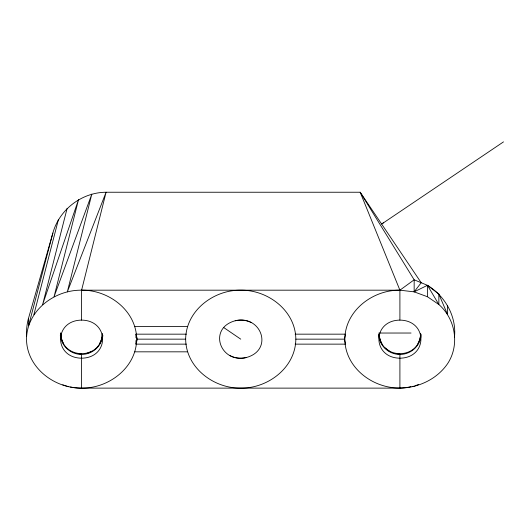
<?xml version="1.0" encoding="UTF-8"?>
<svg xmlns="http://www.w3.org/2000/svg" width="530" height="530" viewBox="0 0 530 530"><rect width="100%" height="100%" fill="white"/><g stroke="black" fill="none" stroke-linecap="round" stroke-linejoin="round"><path stroke-width="0.79" d="M26.593 336.219A55.093 55.093 0 0 1 28.375 318.769L52.861 233.074C59.3 209.582 81.726 192.377 106.079 192.238L360.175 192.238L414.162 279.813L427.452 285.319L438.86 294.077L438.86 304.525C455.535 319.034 459.901 344.984 447.618 363.64C436.965 379.215 418.541 387.801 399.905 388.126L81.593 388.126A55.093 55.093 0 0 1 70.437 386.979M102.303 333.827C101.323 360.784 60.904 359.969 60.778 333.039M420.615 333.827C419.786 360.274 380.003 360.254 379.188 333.807M454.475 336.994C456.668 316.377 444.975 295.906 427.452 285.319L414.162 291.851L399.905 290.182L81.593 290.182C54.431 289.817 26.798 310.653 26.5 339.154C26.798 367.648 54.431 388.483 81.593 388.126C108.756 388.483 136.389 367.648 136.687 339.154C136.389 310.653 108.756 289.817 81.593 290.182L81.593 320.107C109.591 320.438 109.591 357.863 81.593 358.194C53.596 357.863 53.596 320.438 81.593 320.107M185.659 339.154C185.951 310.653 213.583 289.817 240.746 290.182C267.915 289.817 295.548 310.653 295.839 339.154C295.548 367.648 267.915 388.483 240.746 388.126C213.583 388.483 185.951 367.648 185.659 339.154L137.363 339.154L135.945 334.165L186.394 334.165M410.995 386.661C380.825 393.903 345.149 371.682 344.811 339.154C345.109 310.653 372.742 289.817 399.905 290.182L414.162 279.813L414.162 291.851L427.452 296.74L438.86 304.525L427.452 285.319L427.452 296.74M81.593 290.182L106.079 192.238L67.337 291.851L91.816 194.112L54.047 296.74L78.533 199.618L42.639 304.525L67.124 208.376M33.88 314.668L58.366 219.784M28.587 325.678L52.861 233.074M186.394 344.136L135.945 344.136L137.363 339.154M414.162 291.851L421.204 282.728L360.175 192.238L399.905 290.182L399.905 320.107C427.902 320.438 427.902 357.863 399.905 358.194C371.908 357.863 371.908 320.438 399.905 320.107M382.667 223.369L383.647 222.613M381.633 224.064L503.5 141.874M86.98 353.358L92.001 351.257M414.904 385.939L418.594 384.409M235.201 320.756C207.409 328.289 220.281 363.865 246.291 357.545C274.089 350.012 261.217 314.436 235.201 320.756A25.115 24.062 -54.4 0 1 251.458 322.657M412.578 386.456L414.162 386.244M134.805 326.473L187.534 326.473M378.877 333.039L411.035 333.032M295.104 334.165L345.553 334.165L344.487 339.154L345.553 344.136L295.104 344.136M295.839 339.154L344.811 339.154M134.805 351.827L187.534 351.827M394.519 353.358L399.905 354.073L399.905 388.126M76.207 353.358L81.593 354.073L81.593 388.126M223.66 327.5L240.746 339.154M438.833 294.051L447.618 314.668L447.618 305.485M385.184 347.912L389.497 351.257M135.945 334.165L135.945 337.729M135.945 340.578L135.945 344.136M28.375 318.769L28.375 324.936M421.27 334.629A21.425 21.425 0 0 1 399.905 354.457A21.425 21.425 0 0 1 378.539 334.629M381.878 343.553A21.24 21.24 0 0 1 379.102 333.814M420.707 333.814A21.24 21.24 0 0 1 417.932 343.553M102.88 335.424A21.425 21.425 0 0 1 60.301 335.424M63.567 343.553A21.24 21.24 0 0 1 60.778 333.032M68.873 386.635A55.093 55.093 0 0 1 67.337 386.244M66.568 386.032A55.093 55.093 0 0 1 62.759 384.807M102.396 333.814A21.24 21.24 0 0 1 99.62 343.553M246.291 357.551A25.115 24.062 -54.4 0 1 230.04 355.643"/></g></svg>
